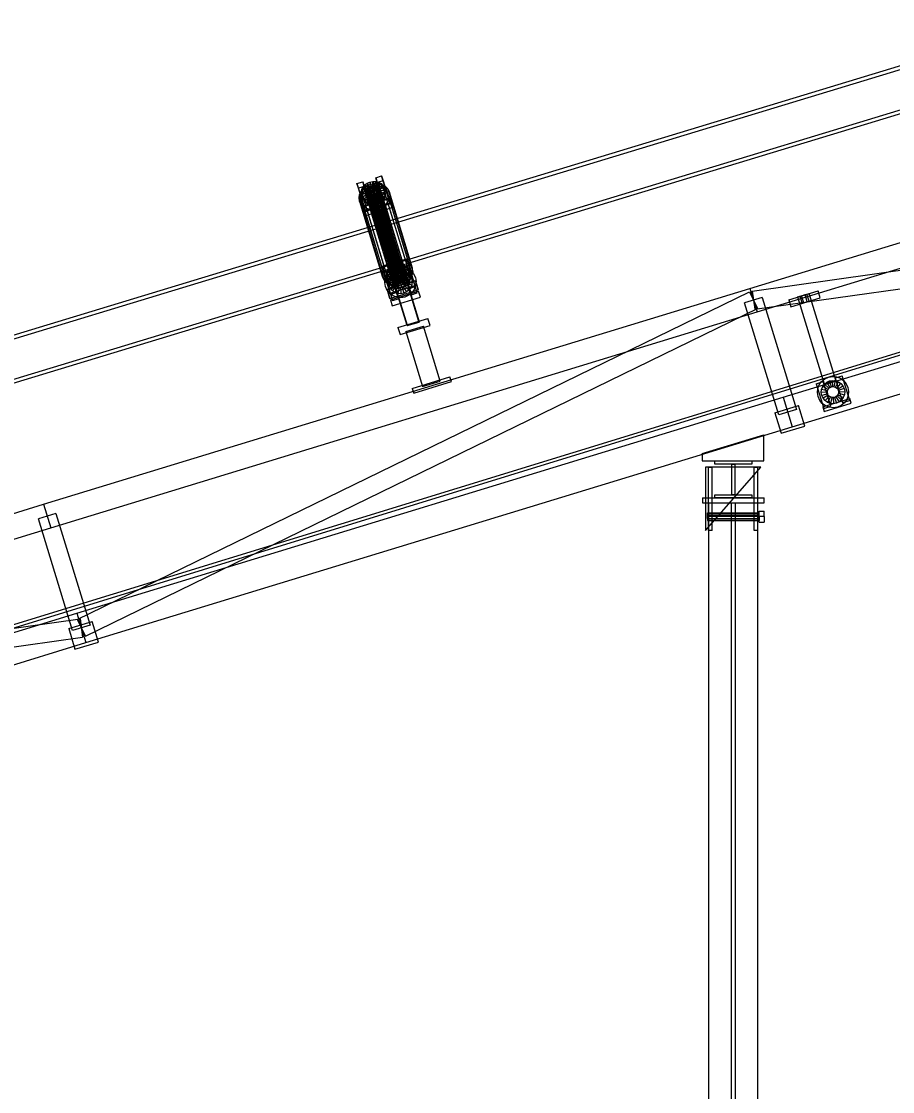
# Model space of a CAD drawing. Header units: millimetres. Extents: x -1970 to 34302, y -65268 to 6837.
# Drawn here: x 21219 to 22635, y 971 to 2710 of the extents above; entities that cross this region are included whole.
import ezdxf

# ---------------------------------------------------------------- set-up
doc = ezdxf.new("R2010")
doc.units = ezdxf.units.MM
doc.layers.add('COTAS_P', color=1, linetype='Continuous', lineweight=0)
doc.layers.add('lateral_C02', color=7, linetype='Continuous', lineweight=0)
doc.dimstyles.new('R19_100', dxfattribs={"dimtxt": 250, "dimasz": 150, "dimexe": 150, "dimexo": 80, "dimgap": 100, "dimtad": 1, "dimtih": 1, "dimtoh": 1, "dimdsep": 46, "dimcen": 0.09, "dimadec": 0, "dimazin": 0, "dimtfac": 1, "dimtdec": 4, "dimtofl": 0, "dimtmove": 0, "dimatfit": 3, "dimfxl": 1, "dimtolj": 1, "dimtzin": 0, "dimarcsym": 0})

# ---------------------------------------------------------------- blocks, each defined once
blk = doc.blocks.new('*D3')
at = {"layer": 'COTAS_P', "color": 0, "lineweight": -2, "transparency": 16777216}
for p, q in [((25334.8, 3271.6), (25051.3, 4199.2)), ((16158.2, 1324.5), (24951.7, 4011.9)), ((16254.4, 496.5), (15970.9, 1424.2))]:
    blk.add_line(p, q, dxfattribs=at)
at = {"layer": 'COTAS_P', "color": 0, "transparency": 16777216}
for points in [[(24944.4, 4035.8), (24959, 3988), (25095.1, 4055.8)], [(16150.9, 1348.5), (16165.5, 1300.6), (16014.7, 1280.7)]]:
    blk.add_solid(points, dxfattribs=at)
at = {"layer": 'Defpoints', "color": 0, "transparency": 16777216}
for p in [(25095.1, 4055.8), (25358.2, 3195.1), (16277.8, 420)]:
    blk.add_point(p, dxfattribs=at)

msp = doc.modelspace()

# ---------------------------------------------------------------- linework, layer by layer
at = {"layer": 'lateral_C02'}
for p, q in [((16335.427, 232.465), (25411.088, 3023.01)), ((16336.897, 227.686), (25412.557, 3018.231)), ((22743.432, 2667.168), (21805.732, 2382.347)), ((21807.476, 2376.606), (22745.175, 2661.427)), ((22402.707, 2276.154), (23550.312, 2626.873)), ((21825.736, 2316.489), (22763.436, 2601.31)), ((22765.179, 2595.569), (21827.48, 2310.748)), ((22414.397, 2237.901), (23562.002, 2588.619)), ((21794.85, 2455.858), (21804.413, 2458.781)), ((21797.184, 2448.174), (21794.85, 2455.858)), ((21794.85, 2455.858), (21806.373, 2418.265)), ((21804.413, 2458.781), (21806.747, 2451.097)), ((21815.937, 2421.188), (21804.413, 2458.781)), ((21764.247, 2446.505), (21773.811, 2449.428)), ((21766.581, 2438.822), (21764.247, 2446.505)), ((21764.247, 2446.505), (21775.77, 2408.912)), ((21776.144, 2441.745), (21766.581, 2438.822)), ((21778.104, 2401.229), (21766.581, 2438.822)), ((21768.6, 2428.817), (21771.198, 2434.117)), ((21771.198, 2434.117), (21775.26, 2438.816)), ((21771.198, 2434.117), (21808.705, 2310.633)), ((21771.287, 2432.568), (21772.002, 2436.712)), ((21772.002, 2436.712), (21773.945, 2440.676)), ((21781.484, 2435.327), (21772.002, 2436.712)), ((21772.002, 2436.712), (21774.002, 2430.126)), ((21773.811, 2449.428), (21776.144, 2441.745)), ((21785.334, 2411.835), (21773.811, 2449.428)), ((21773.945, 2440.676), (21776.983, 2444.191)), ((21782.405, 2437.205), (21773.945, 2440.676)), ((21773.945, 2440.676), (21775.945, 2434.091)), ((21775.945, 2434.091), (21774.002, 2430.126)), ((21775.26, 2438.816), (21780.509, 2442.594)), ((21775.26, 2438.816), (21812.767, 2315.332)), ((21778.984, 2437.605), (21775.945, 2434.091)), ((21775.945, 2434.091), (21784.405, 2430.619)), ((21776.144, 2441.745), (21787.668, 2404.152)), ((21776.983, 2444.191), (21780.91, 2447.017)), ((21783.844, 2438.87), (21776.983, 2444.191)), ((21776.983, 2444.191), (21778.984, 2437.605)), ((21782.91, 2440.431), (21778.984, 2437.605)), ((21778.984, 2437.605), (21785.844, 2432.284)), ((21780.509, 2442.594), (21786.588, 2445.193)), ((21780.509, 2442.594), (21818.016, 2319.11)), ((21780.812, 2434.462), (21781.151, 2436.425)), ((21781.078, 2432.548), (21780.812, 2434.462)), ((21780.812, 2434.462), (21824.321, 2291.221)), ((21780.91, 2447.017), (21785.457, 2448.961)), ((21785.704, 2440.209), (21780.91, 2447.017)), ((21780.91, 2447.017), (21782.91, 2440.431)), ((21781.484, 2435.327), (21781.146, 2433.364)), ((21781.151, 2436.425), (21782.071, 2438.303)), ((21781.151, 2436.425), (21824.66, 2293.183)), ((21782.405, 2437.205), (21781.484, 2435.327)), ((21783.485, 2428.741), (21781.484, 2435.327)), ((21782.071, 2438.303), (21783.51, 2439.968)), ((21782.071, 2438.303), (21825.58, 2295.061)), ((21783.844, 2438.87), (21782.405, 2437.205)), ((21784.405, 2430.619), (21782.405, 2437.205)), ((21787.458, 2442.376), (21782.91, 2440.431)), ((21782.91, 2440.431), (21787.704, 2433.623)), ((21783.51, 2439.968), (21785.37, 2441.306)), ((21783.51, 2439.968), (21827.019, 2296.726)), ((21785.704, 2440.209), (21783.844, 2438.87)), ((21785.844, 2432.284), (21783.844, 2438.87)), ((21785.37, 2441.306), (21787.525, 2442.227)), ((21785.37, 2441.306), (21828.879, 2298.065)), ((21785.457, 2448.961), (21790.316, 2449.892)), ((21787.858, 2441.13), (21785.457, 2448.961)), ((21785.457, 2448.961), (21787.458, 2442.376)), ((21787.858, 2441.13), (21785.704, 2440.209)), ((21787.704, 2433.623), (21785.704, 2440.209)), ((21786.588, 2445.193), (21793.083, 2446.436)), ((21786.588, 2445.193), (21824.096, 2321.709)), ((21792.316, 2443.306), (21787.458, 2442.376)), ((21787.458, 2442.376), (21789.858, 2434.544)), ((21787.525, 2442.227), (21789.826, 2442.668)), ((21787.525, 2442.227), (21831.033, 2298.986)), ((21787.704, 2433.623), (21789.858, 2434.544)), ((21790.159, 2441.57), (21787.858, 2441.13)), ((21789.858, 2434.544), (21787.858, 2441.13)), ((21789.826, 2442.668), (21792.118, 2442.598)), ((21789.826, 2442.668), (21833.335, 2299.426)), ((21789.858, 2434.544), (21792.16, 2434.984)), ((21790.159, 2441.57), (21790.316, 2449.892)), ((21792.451, 2441.5), (21790.159, 2441.57)), ((21792.16, 2434.984), (21790.159, 2441.57)), ((21790.316, 2449.892), (21795.154, 2449.744)), ((21790.316, 2449.892), (21792.316, 2443.306)), ((21792.118, 2442.598), (21794.243, 2442.023)), ((21792.118, 2442.598), (21835.626, 2299.357)), ((21792.316, 2443.306), (21792.16, 2434.984)), ((21792.16, 2434.984), (21794.451, 2434.915)), ((21797.154, 2443.158), (21792.316, 2443.306)), ((21792.451, 2441.5), (21795.154, 2449.744)), ((21794.577, 2440.925), (21792.451, 2441.5)), ((21794.451, 2434.915), (21792.451, 2441.5)), ((21793.083, 2446.436), (21799.55, 2446.239)), ((21793.083, 2446.436), (21830.59, 2322.952)), ((21794.243, 2442.023), (21796.059, 2440.981)), ((21794.243, 2442.023), (21837.752, 2298.781)), ((21797.154, 2443.158), (21794.451, 2434.915)), ((21794.451, 2434.915), (21796.577, 2434.339)), ((21794.577, 2440.925), (21799.642, 2448.53)), ((21796.392, 2439.883), (21794.577, 2440.925)), ((21796.577, 2434.339), (21794.577, 2440.925)), ((21795.154, 2449.744), (21799.642, 2448.53)), ((21795.154, 2449.744), (21797.154, 2443.158)), ((21796.059, 2440.981), (21797.44, 2439.544)), ((21796.059, 2440.981), (21839.568, 2297.739)), ((21796.392, 2439.883), (21803.474, 2446.33)), ((21797.773, 2438.446), (21796.392, 2439.883)), ((21798.393, 2433.297), (21796.392, 2439.883)), ((21801.642, 2441.944), (21796.577, 2434.339)), ((21796.577, 2434.339), (21798.393, 2433.297)), ((21801.642, 2441.944), (21797.154, 2443.158)), ((21806.747, 2451.097), (21797.184, 2448.174)), ((21808.707, 2410.582), (21797.184, 2448.174)), ((21798.219, 2433.932), (21797.299, 2432.054)), ((21797.44, 2439.544), (21798.292, 2437.809)), ((21797.44, 2439.544), (21840.948, 2296.302)), ((21797.773, 2438.446), (21806.389, 2443.296)), ((21798.626, 2436.711), (21797.773, 2438.446)), ((21799.773, 2431.86), (21797.773, 2438.446)), ((21798.558, 2435.895), (21798.219, 2433.932)), ((21798.219, 2433.932), (21841.728, 2290.691)), ((21798.292, 2437.809), (21798.558, 2435.895)), ((21841.801, 2294.567), (21798.292, 2437.809)), ((21805.474, 2439.744), (21798.393, 2433.297)), ((21798.553, 2432.835), (21798.891, 2434.797)), ((21798.558, 2435.895), (21842.067, 2292.654)), ((21808.189, 2439.634), (21798.626, 2436.711)), ((21798.626, 2436.711), (21800.626, 2430.125)), ((21798.891, 2434.797), (21798.626, 2436.711)), ((21798.891, 2434.797), (21808.75, 2435.593)), ((21800.892, 2428.211), (21798.891, 2434.797)), ((21799.55, 2446.239), (21805.55, 2444.615)), ((21799.55, 2446.239), (21837.058, 2322.755)), ((21799.642, 2448.53), (21803.474, 2446.33)), ((21799.642, 2448.53), (21801.642, 2441.944)), ((21808.39, 2436.71), (21799.773, 2431.86)), ((21805.474, 2439.744), (21801.642, 2441.944)), ((21803.474, 2446.33), (21806.389, 2443.296)), ((21803.474, 2446.33), (21805.474, 2439.744)), ((21808.39, 2436.71), (21805.474, 2439.744)), ((21805.55, 2444.615), (21810.673, 2441.675)), ((21805.55, 2444.615), (21843.058, 2321.131)), ((21806.389, 2443.296), (21808.189, 2439.634)), ((21806.389, 2443.296), (21808.39, 2436.71)), ((21806.747, 2451.097), (21818.27, 2413.504)), ((21808.75, 2435.593), (21808.035, 2431.45)), ((21810.189, 2433.048), (21808.189, 2439.634)), ((21808.189, 2439.634), (21808.75, 2435.593)), ((21810.189, 2433.048), (21808.39, 2436.71)), ((21808.75, 2435.593), (21810.751, 2429.008)), ((21810.673, 2441.675), (21814.571, 2437.619)), ((21810.673, 2441.675), (21848.181, 2318.191)), ((21814.571, 2437.619), (21816.977, 2432.723)), ((21814.571, 2437.619), (21852.078, 2314.135)), ((22406.465, 2271.881), (23609.601, 2440.896)), ((22456.776, 2099.232), (23604.381, 2449.95)), ((21767.644, 2423.278), (21768.6, 2428.817)), ((21768.395, 2417.876), (21767.644, 2423.278)), ((21767.644, 2423.278), (21805.152, 2299.794)), ((21770.801, 2412.981), (21768.395, 2417.876)), ((21768.395, 2417.876), (21805.902, 2294.392)), ((21768.6, 2428.817), (21806.108, 2305.333)), ((21781.146, 2433.364), (21771.287, 2432.568)), ((21771.287, 2432.568), (21773.287, 2425.983)), ((21771.848, 2428.528), (21771.287, 2432.568)), ((21781.411, 2431.45), (21771.848, 2428.528)), ((21771.848, 2428.528), (21773.849, 2421.942)), ((21773.648, 2424.866), (21771.848, 2428.528)), ((21772.421, 2409.602), (21818.325, 2423.631)), ((21774.002, 2430.126), (21773.287, 2425.983)), ((21773.287, 2425.983), (21783.146, 2426.779)), ((21773.287, 2425.983), (21773.849, 2421.942)), ((21782.264, 2429.716), (21773.648, 2424.866)), ((21773.648, 2424.866), (21775.648, 2418.28)), ((21776.563, 2421.832), (21773.648, 2424.866)), ((21773.849, 2421.942), (21783.412, 2424.865)), ((21773.849, 2421.942), (21775.648, 2418.28)), ((21774.002, 2430.126), (21783.485, 2428.741)), ((21775.648, 2418.28), (21784.264, 2423.13)), ((21775.648, 2418.28), (21778.564, 2415.246)), ((21783.645, 2428.279), (21776.563, 2421.832)), ((21776.563, 2421.832), (21778.564, 2415.246)), ((21780.395, 2419.632), (21776.563, 2421.832)), ((21778.564, 2415.246), (21785.645, 2421.693)), ((21785.46, 2427.237), (21780.395, 2419.632)), ((21780.395, 2419.632), (21782.396, 2413.046)), ((21784.883, 2418.417), (21780.395, 2419.632)), ((21781.931, 2430.813), (21781.078, 2432.548)), ((21781.078, 2432.548), (21824.587, 2289.307)), ((21783.146, 2426.779), (21781.146, 2433.364)), ((21781.146, 2433.364), (21781.411, 2431.45)), ((21783.412, 2424.865), (21781.411, 2431.45)), ((21781.411, 2431.45), (21782.264, 2429.716)), ((21783.312, 2429.376), (21781.931, 2430.813)), ((21781.931, 2430.813), (21825.439, 2287.572)), ((21784.264, 2423.13), (21782.264, 2429.716)), ((21782.264, 2429.716), (21783.645, 2428.279)), ((21782.396, 2413.046), (21787.461, 2420.651)), ((21783.146, 2426.779), (21783.485, 2428.741)), ((21783.412, 2424.865), (21783.146, 2426.779)), ((21785.127, 2428.334), (21783.312, 2429.376)), ((21783.312, 2429.376), (21826.82, 2286.135)), ((21784.264, 2423.13), (21783.412, 2424.865)), ((21783.485, 2428.741), (21784.405, 2430.619)), ((21785.645, 2421.693), (21783.645, 2428.279)), ((21783.645, 2428.279), (21785.46, 2427.237)), ((21785.645, 2421.693), (21784.264, 2423.13)), ((21784.405, 2430.619), (21785.844, 2432.284)), ((21787.586, 2426.661), (21784.883, 2418.417)), ((21784.883, 2418.417), (21786.884, 2411.832)), ((21789.722, 2418.27), (21784.883, 2418.417)), ((21787.253, 2427.759), (21785.127, 2428.334)), ((21785.127, 2428.334), (21828.636, 2285.093)), ((21787.461, 2420.651), (21785.46, 2427.237)), ((21785.46, 2427.237), (21787.586, 2426.661)), ((21787.461, 2420.651), (21785.645, 2421.693)), ((21785.844, 2432.284), (21787.704, 2433.623)), ((21786.884, 2411.832), (21789.587, 2420.076)), ((21789.544, 2427.689), (21787.253, 2427.759)), ((21787.253, 2427.759), (21830.762, 2284.518)), ((21789.587, 2420.076), (21787.461, 2420.651)), ((21789.587, 2420.076), (21787.586, 2426.661)), ((21787.586, 2426.661), (21789.878, 2426.592)), ((21791.846, 2428.13), (21789.544, 2427.689)), ((21789.544, 2427.689), (21833.053, 2284.448)), ((21791.878, 2420.006), (21789.587, 2420.076)), ((21789.878, 2426.592), (21789.722, 2418.27)), ((21794.58, 2419.2), (21789.722, 2418.27)), ((21789.722, 2418.27), (21791.722, 2411.684)), ((21789.878, 2426.592), (21792.179, 2427.032)), ((21791.878, 2420.006), (21789.878, 2426.592)), ((21791.722, 2411.684), (21791.878, 2420.006)), ((21794, 2429.051), (21791.846, 2428.13)), ((21791.846, 2428.13), (21835.355, 2284.888)), ((21794.18, 2420.446), (21791.878, 2420.006)), ((21792.179, 2427.032), (21794.333, 2427.953)), ((21792.179, 2427.032), (21794.58, 2419.2)), ((21794.18, 2420.446), (21792.179, 2427.032)), ((21795.86, 2430.389), (21794, 2429.051)), ((21794, 2429.051), (21837.509, 2285.809)), ((21796.334, 2421.367), (21794.18, 2420.446)), ((21796.58, 2412.615), (21794.18, 2420.446)), ((21794.333, 2427.953), (21796.193, 2429.292)), ((21794.333, 2427.953), (21799.127, 2421.145)), ((21796.334, 2421.367), (21794.333, 2427.953)), ((21799.127, 2421.145), (21794.58, 2419.2)), ((21794.58, 2419.2), (21796.58, 2412.615)), ((21797.299, 2432.054), (21795.86, 2430.389)), ((21795.86, 2430.389), (21839.369, 2287.148)), ((21796.193, 2429.292), (21797.632, 2430.957)), ((21796.193, 2429.292), (21803.054, 2423.97)), ((21798.194, 2422.706), (21796.193, 2429.292)), ((21798.194, 2422.706), (21796.334, 2421.367)), ((21801.128, 2414.559), (21796.334, 2421.367)), ((21797.299, 2432.054), (21840.808, 2288.813)), ((21797.632, 2430.957), (21798.553, 2432.835)), ((21797.632, 2430.957), (21806.092, 2427.485)), ((21799.633, 2424.371), (21797.632, 2430.957)), ((21799.633, 2424.371), (21798.194, 2422.706)), ((21805.054, 2417.385), (21798.194, 2422.706)), ((21798.393, 2433.297), (21799.773, 2431.86)), ((21798.553, 2432.835), (21808.035, 2431.45)), ((21800.553, 2426.249), (21798.553, 2432.835)), ((21803.054, 2423.97), (21799.127, 2421.145)), ((21799.127, 2421.145), (21801.128, 2414.559)), ((21800.553, 2426.249), (21799.633, 2424.371)), ((21808.093, 2420.9), (21799.633, 2424.371)), ((21799.773, 2431.86), (21800.626, 2430.125)), ((21800.892, 2428.211), (21800.553, 2426.249)), ((21810.036, 2424.864), (21800.553, 2426.249)), ((21800.626, 2430.125), (21810.189, 2433.048)), ((21800.626, 2430.125), (21800.892, 2428.211)), ((21810.751, 2429.008), (21800.892, 2428.211)), ((21801.128, 2414.559), (21805.054, 2417.385)), ((21806.092, 2427.485), (21803.054, 2423.97)), ((21803.054, 2423.97), (21805.054, 2417.385)), ((21805.054, 2417.385), (21808.093, 2420.9)), ((21808.035, 2431.45), (21806.092, 2427.485)), ((21806.092, 2427.485), (21808.093, 2420.9)), ((21815.937, 2421.188), (21806.373, 2418.265)), ((21806.373, 2418.265), (21808.707, 2410.582)), ((21808.035, 2431.45), (21810.036, 2424.864)), ((21808.093, 2420.9), (21810.036, 2424.864)), ((21810.036, 2424.864), (21810.751, 2429.008)), ((21814.174, 2416.483), (21810.112, 2411.784)), ((21810.751, 2429.008), (21810.189, 2433.048)), ((21816.771, 2421.782), (21814.174, 2416.483)), ((21814.174, 2416.483), (21851.681, 2292.999)), ((21818.27, 2413.504), (21815.937, 2421.188)), ((21817.727, 2427.322), (21816.771, 2421.782)), ((21816.771, 2421.782), (21854.279, 2298.298)), ((21816.977, 2432.723), (21817.727, 2427.322)), ((21854.484, 2309.239), (21816.977, 2432.723)), ((21817.727, 2427.322), (21855.235, 2303.838)), ((21818.325, 2423.631), (21820.659, 2415.947)), ((21820.726, 2415.799), (21818.325, 2423.631)), ((21774.698, 2408.924), (21770.801, 2412.981)), ((21770.801, 2412.981), (21808.308, 2289.497)), ((21774.755, 2401.919), (21772.421, 2409.602)), ((21772.421, 2409.602), (21774.822, 2401.77)), ((21779.821, 2405.984), (21774.698, 2408.924)), ((21774.698, 2408.924), (21812.206, 2285.44)), ((21820.659, 2415.947), (21774.755, 2401.919)), ((21777.156, 2394.087), (21774.755, 2401.919)), ((21820.726, 2415.799), (21774.822, 2401.77)), ((21774.822, 2401.77), (21777.156, 2394.087)), ((21785.334, 2411.835), (21775.77, 2408.912)), ((21775.77, 2408.912), (21778.104, 2401.229)), ((21777.156, 2394.087), (21823.06, 2408.115)), ((21778.104, 2401.229), (21787.668, 2404.152)), ((21778.564, 2415.246), (21782.396, 2413.046)), ((21785.821, 2404.36), (21779.821, 2405.984)), ((21779.821, 2405.984), (21817.329, 2282.5)), ((21782.396, 2413.046), (21786.884, 2411.832)), ((21787.668, 2404.152), (21785.334, 2411.835)), ((21792.289, 2404.163), (21785.821, 2404.36)), ((21785.821, 2404.36), (21823.329, 2280.876)), ((21786.884, 2411.832), (21791.722, 2411.684)), ((21786.94, 2409.974), (21806.066, 2415.819)), ((21787.014, 2409.73), (21786.94, 2409.974)), ((21846.16, 2216.207), (21786.94, 2409.974)), ((21806.141, 2415.576), (21787.014, 2409.73)), ((21846.235, 2215.963), (21787.014, 2409.73)), ((21791.722, 2411.684), (21796.58, 2412.615)), ((21798.783, 2405.407), (21792.289, 2404.163)), ((21792.289, 2404.163), (21829.796, 2280.679)), ((21796.58, 2412.615), (21801.128, 2414.559)), ((21804.863, 2408.006), (21798.783, 2405.407)), ((21798.783, 2405.407), (21836.291, 2281.923)), ((21810.112, 2411.784), (21804.863, 2408.006)), ((21804.863, 2408.006), (21842.37, 2284.522)), ((21806.066, 2415.819), (21806.141, 2415.576)), ((21865.287, 2222.052), (21806.066, 2415.819)), ((21806.141, 2415.576), (21865.361, 2221.809)), ((21808.707, 2410.582), (21818.27, 2413.504)), ((21810.112, 2411.784), (21847.62, 2288.3)), ((21820.659, 2415.947), (21823.06, 2408.115)), ((21823.06, 2408.115), (21820.726, 2415.799)), ((22410.639, 2242.173), (23613.774, 2411.188)), ((22471.389, 2051.415), (23618.994, 2402.133)), ((21805.732, 2382.347), (20868.033, 2097.526)), ((21825.736, 2316.489), (21805.732, 2382.347)), ((21805.732, 2382.347), (21807.476, 2376.606)), ((20869.777, 2091.785), (21807.476, 2376.606)), ((21807.476, 2376.606), (21827.48, 2310.748)), ((20888.037, 2031.668), (21825.736, 2316.489)), ((21805.089, 2312.045), (21814.652, 2314.968)), ((21807.423, 2304.362), (21805.089, 2312.045)), ((21805.089, 2312.045), (21816.612, 2274.452)), ((21812.767, 2315.332), (21808.705, 2310.633)), ((21818.016, 2319.11), (21812.767, 2315.332)), ((21814.652, 2314.968), (21816.986, 2307.284)), ((21826.175, 2277.375), (21814.652, 2314.968)), ((21817.825, 2309.731), (21821.751, 2312.557)), ((21824.096, 2321.709), (21818.016, 2319.11)), ((21821.751, 2312.557), (21826.299, 2314.501)), ((21826.546, 2305.748), (21821.751, 2312.557)), ((21821.751, 2312.557), (21823.752, 2305.971)), ((21830.59, 2322.952), (21824.096, 2321.709)), ((21826.299, 2314.501), (21831.157, 2315.431)), ((21828.7, 2306.669), (21826.299, 2314.501)), ((21826.299, 2314.501), (21828.299, 2307.915)), ((21837.058, 2322.755), (21830.59, 2322.952)), ((21831.001, 2307.11), (21831.157, 2315.431)), ((21831.157, 2315.431), (21835.995, 2315.284)), ((21831.157, 2315.431), (21833.158, 2308.845)), ((21833.293, 2307.04), (21835.995, 2315.284)), ((21835.418, 2306.465), (21840.483, 2314.069)), ((21835.692, 2321.398), (21845.255, 2324.32)), ((21838.025, 2313.714), (21835.692, 2321.398)), ((21835.692, 2321.398), (21847.215, 2283.805)), ((21835.995, 2315.284), (21840.483, 2314.069)), ((21835.995, 2315.284), (21837.996, 2308.698)), ((21843.058, 2321.131), (21837.058, 2322.755)), ((21847.589, 2316.637), (21838.025, 2313.714)), ((21849.549, 2276.121), (21838.025, 2313.714)), ((21838.701, 2311.667), (21848.265, 2314.59)), ((21840.483, 2314.069), (21844.316, 2311.87)), ((21840.483, 2314.069), (21842.484, 2307.483)), ((21848.181, 2318.191), (21843.058, 2321.131)), ((21845.255, 2324.32), (21847.589, 2316.637)), ((21856.778, 2286.727), (21845.255, 2324.32)), ((21847.589, 2316.637), (21859.112, 2279.044)), ((21852.078, 2314.135), (21848.181, 2318.191)), ((21862.294, 2268.686), (21848.265, 2314.59)), ((21854.484, 2309.239), (21852.078, 2314.135)), ((21827.48, 2310.748), (20889.781, 2025.927)), ((21806.108, 2305.333), (21805.152, 2299.794)), ((21805.152, 2299.794), (21805.902, 2294.392)), ((21808.705, 2310.633), (21806.108, 2305.333)), ((21816.986, 2307.284), (21807.423, 2304.362)), ((21818.946, 2266.769), (21807.423, 2304.362)), ((21808.099, 2302.315), (21817.662, 2305.238)), ((21808.099, 2302.315), (21822.127, 2256.411)), ((21810.155, 2292.173), (21812.478, 2298.384)), ((21812.128, 2298.108), (21812.843, 2302.252)), ((21821.987, 2298.904), (21812.128, 2298.108)), ((21812.128, 2298.108), (21814.129, 2291.522)), ((21812.69, 2294.067), (21812.128, 2298.108)), ((21812.478, 2298.384), (21816.329, 2303.782)), ((21822.253, 2296.99), (21812.69, 2294.067)), ((21812.843, 2302.252), (21814.786, 2306.216)), ((21822.326, 2300.867), (21812.843, 2302.252)), ((21812.843, 2302.252), (21814.844, 2295.666)), ((21814.844, 2295.666), (21814.129, 2291.522)), ((21823.106, 2295.255), (21814.489, 2290.405)), ((21814.786, 2306.216), (21817.825, 2309.731)), ((21823.246, 2302.745), (21814.786, 2306.216)), ((21814.786, 2306.216), (21816.787, 2299.63)), ((21816.787, 2299.63), (21814.844, 2295.666)), ((21814.844, 2295.666), (21824.326, 2294.281)), ((21816.329, 2303.782), (21821.446, 2307.999)), ((21816.391, 2290.733), (21818.129, 2295.379)), ((21819.825, 2303.145), (21816.787, 2299.63)), ((21816.787, 2299.63), (21825.247, 2296.159)), ((21816.986, 2307.284), (21828.509, 2269.691)), ((21831.691, 2259.333), (21817.662, 2305.238)), ((21824.686, 2304.41), (21817.825, 2309.731)), ((21817.825, 2309.731), (21819.825, 2303.145)), ((21818.129, 2295.379), (21821.01, 2299.416)), ((21826.958, 2290.683), (21818.129, 2295.379)), ((21823.752, 2305.971), (21819.825, 2303.145)), ((21819.825, 2303.145), (21826.686, 2297.824)), ((21821.01, 2299.416), (21824.837, 2302.571)), ((21828.322, 2292.595), (21821.01, 2299.416)), ((21821.446, 2307.999), (21827.48, 2310.748)), ((21822.326, 2300.867), (21821.987, 2298.904)), ((21823.988, 2292.318), (21821.987, 2298.904)), ((21821.987, 2298.904), (21822.253, 2296.99)), ((21824.254, 2290.404), (21822.253, 2296.99)), ((21822.253, 2296.99), (21823.106, 2295.255)), ((21823.246, 2302.745), (21822.326, 2300.867)), ((21824.326, 2294.281), (21822.326, 2300.867)), ((21825.106, 2288.67), (21823.106, 2295.255)), ((21823.106, 2295.255), (21824.487, 2293.818)), ((21824.686, 2304.41), (21823.246, 2302.745)), ((21825.247, 2296.159), (21823.246, 2302.745)), ((21828.299, 2307.915), (21823.752, 2305.971)), ((21823.752, 2305.971), (21828.546, 2299.162)), ((21824.326, 2294.281), (21825.247, 2296.159)), ((21825.58, 2295.061), (21824.66, 2293.183)), ((21826.546, 2305.748), (21824.686, 2304.41)), ((21826.686, 2297.824), (21824.686, 2304.41)), ((21824.837, 2302.571), (21829.351, 2304.627)), ((21830.135, 2294.09), (21824.837, 2302.571)), ((21825.247, 2296.159), (21826.686, 2297.824)), ((21827.019, 2296.726), (21825.58, 2295.061)), ((21828.7, 2306.669), (21826.546, 2305.748)), ((21828.546, 2299.162), (21826.546, 2305.748)), ((21826.686, 2297.824), (21828.546, 2299.162)), ((21828.879, 2298.065), (21827.019, 2296.726)), ((21827.48, 2310.748), (21834.02, 2311.841)), ((21833.158, 2308.845), (21828.299, 2307.915)), ((21828.299, 2307.915), (21830.7, 2300.083)), ((21828.546, 2299.162), (21830.7, 2300.083)), ((21831.001, 2307.11), (21828.7, 2306.669)), ((21830.7, 2300.083), (21828.7, 2306.669)), ((21831.033, 2298.986), (21828.879, 2298.065)), ((21829.351, 2304.627), (21834.243, 2305.445)), ((21832.273, 2295.064), (21829.351, 2304.627)), ((21830.135, 2294.09), (21832.273, 2295.064)), ((21830.7, 2300.083), (21833.001, 2300.524)), ((21833.293, 2307.04), (21831.001, 2307.11)), ((21833.001, 2300.524), (21831.001, 2307.11)), ((21833.335, 2299.426), (21831.033, 2298.986)), ((21832.273, 2295.064), (21834.591, 2295.451)), ((21833.158, 2308.845), (21833.001, 2300.524)), ((21833.001, 2300.524), (21835.293, 2300.454)), ((21837.996, 2308.698), (21833.158, 2308.845)), ((21835.418, 2306.465), (21833.293, 2307.04)), ((21835.293, 2300.454), (21833.293, 2307.04)), ((21835.626, 2299.357), (21833.335, 2299.426)), ((21834.02, 2311.841), (21840.62, 2311.205)), ((21834.591, 2295.451), (21834.243, 2305.445)), ((21834.243, 2305.445), (21839.18, 2304.969)), ((21834.591, 2295.451), (21836.929, 2295.226)), ((21835.175, 2293.493), (21837.035, 2294.831)), ((21837.996, 2308.698), (21835.293, 2300.454)), ((21835.293, 2300.454), (21837.419, 2299.879)), ((21837.234, 2305.423), (21835.418, 2306.465)), ((21837.419, 2299.879), (21835.418, 2306.465)), ((21837.752, 2298.781), (21835.626, 2299.357)), ((21836.929, 2295.226), (21839.18, 2304.969)), ((21836.929, 2295.226), (21839.13, 2294.403)), ((21837.035, 2294.831), (21838.474, 2296.496)), ((21837.035, 2294.831), (21843.895, 2289.51)), ((21839.035, 2288.246), (21837.035, 2294.831)), ((21837.234, 2305.423), (21844.316, 2311.87)), ((21838.615, 2303.986), (21837.234, 2305.423)), ((21839.234, 2298.837), (21837.234, 2305.423)), ((21842.484, 2307.483), (21837.419, 2299.879)), ((21837.419, 2299.879), (21839.234, 2298.837)), ((21839.568, 2297.739), (21837.752, 2298.781)), ((21842.484, 2307.483), (21837.996, 2308.698)), ((21838.474, 2296.496), (21839.394, 2298.374)), ((21838.474, 2296.496), (21846.934, 2293.025)), ((21840.474, 2289.911), (21838.474, 2296.496)), ((21838.615, 2303.986), (21847.231, 2308.836)), ((21839.467, 2302.251), (21838.615, 2303.986)), ((21840.615, 2297.4), (21838.615, 2303.986)), ((21838.701, 2311.667), (21852.73, 2265.763)), ((21839.13, 2294.403), (21843.826, 2303.232)), ((21839.18, 2304.969), (21843.826, 2303.232)), ((21846.316, 2305.284), (21839.234, 2298.837)), ((21839.234, 2298.837), (21840.615, 2297.4)), ((21839.394, 2298.374), (21839.733, 2300.337)), ((21839.394, 2298.374), (21848.877, 2296.989)), ((21841.395, 2291.788), (21839.394, 2298.374)), ((21849.031, 2305.174), (21839.467, 2302.251)), ((21839.467, 2302.251), (21841.468, 2295.665)), ((21839.733, 2300.337), (21839.467, 2302.251)), ((21840.948, 2296.302), (21839.568, 2297.739)), ((21839.733, 2300.337), (21849.592, 2301.133)), ((21841.733, 2293.751), (21839.733, 2300.337)), ((21849.231, 2302.25), (21840.615, 2297.4)), ((21840.615, 2297.4), (21841.468, 2295.665)), ((21840.62, 2311.205), (21846.831, 2308.882)), ((21841.801, 2294.567), (21840.948, 2296.302)), ((21841.043, 2293.038), (21847.863, 2300.351)), ((21841.468, 2295.665), (21851.031, 2298.588)), ((21841.468, 2295.665), (21841.733, 2293.751)), ((21846.316, 2305.284), (21842.484, 2307.483)), ((21842.537, 2291.225), (21851.018, 2296.523)), ((21843.826, 2303.232), (21847.863, 2300.351)), ((21844.316, 2311.87), (21847.231, 2308.836)), ((21844.316, 2311.87), (21846.316, 2305.284)), ((21849.231, 2302.25), (21846.316, 2305.284)), ((21846.831, 2308.882), (21852.229, 2305.031)), ((21848.877, 2296.989), (21846.934, 2293.025)), ((21847.231, 2308.836), (21849.031, 2305.174)), ((21847.231, 2308.836), (21849.231, 2302.25)), ((21847.863, 2300.351), (21851.018, 2296.523)), ((21849.592, 2301.133), (21848.877, 2296.989)), ((21848.877, 2296.989), (21850.877, 2290.404)), ((21851.031, 2298.588), (21849.031, 2305.174)), ((21849.031, 2305.174), (21849.592, 2301.133)), ((21851.031, 2298.588), (21849.231, 2302.25)), ((21849.592, 2301.133), (21851.592, 2294.547)), ((21851.018, 2296.523), (21853.074, 2292.01)), ((21851.592, 2294.547), (21851.031, 2298.588)), ((21851.681, 2292.999), (21854.279, 2298.298)), ((21852.229, 2305.031), (21856.446, 2299.914)), ((21854.279, 2298.298), (21855.235, 2303.838)), ((21855.235, 2303.838), (21854.484, 2309.239)), ((21856.446, 2299.914), (21859.195, 2293.88)), ((21805.902, 2294.392), (21808.308, 2289.497)), ((21808.308, 2289.497), (21812.206, 2285.44)), ((21809.519, 2285.573), (21810.155, 2292.173)), ((21810.613, 2279.033), (21809.519, 2285.573)), ((21813.362, 2272.999), (21810.613, 2279.033)), ((21812.206, 2285.44), (21817.329, 2282.5)), ((21812.69, 2294.067), (21814.69, 2287.482)), ((21814.489, 2290.405), (21812.69, 2294.067)), ((21813.263, 2275.142), (21859.167, 2289.17)), ((21814.129, 2291.522), (21823.988, 2292.318)), ((21814.129, 2291.522), (21814.69, 2287.482)), ((21814.489, 2290.405), (21816.49, 2283.82)), ((21817.405, 2287.371), (21814.489, 2290.405)), ((21814.69, 2287.482), (21824.254, 2290.404)), ((21814.69, 2287.482), (21816.49, 2283.82)), ((21861.501, 2281.487), (21815.597, 2267.458)), ((21861.568, 2281.339), (21815.664, 2267.31)), ((21815.915, 2285.796), (21816.391, 2290.733)), ((21825.909, 2286.144), (21815.915, 2285.796)), ((21816.733, 2280.904), (21815.915, 2285.796)), ((21826.135, 2288.482), (21816.391, 2290.733)), ((21816.49, 2283.82), (21825.106, 2288.67)), ((21816.49, 2283.82), (21819.405, 2280.785)), ((21826.175, 2277.375), (21816.612, 2274.452)), ((21826.297, 2283.826), (21816.733, 2280.904)), ((21818.79, 2276.39), (21816.733, 2280.904)), ((21817.329, 2282.5), (21823.329, 2280.876)), ((21824.487, 2293.818), (21817.405, 2287.371)), ((21817.405, 2287.371), (21819.405, 2280.785)), ((21821.237, 2285.172), (21817.405, 2287.371)), ((21827.271, 2281.688), (21818.79, 2276.39)), ((21819.405, 2280.785), (21826.487, 2287.232)), ((21819.405, 2280.785), (21823.237, 2278.586)), ((21826.302, 2292.776), (21821.237, 2285.172)), ((21821.237, 2285.172), (21823.237, 2278.586)), ((21825.725, 2283.957), (21821.237, 2285.172)), ((21828.765, 2279.875), (21821.944, 2272.562)), ((21823.237, 2278.586), (21828.302, 2286.191)), ((21823.237, 2278.586), (21827.725, 2277.371)), ((21823.329, 2280.876), (21829.796, 2280.679)), ((21823.988, 2292.318), (21824.326, 2294.281)), ((21824.254, 2290.404), (21823.988, 2292.318)), ((21825.106, 2288.67), (21824.254, 2290.404)), ((21824.66, 2293.183), (21824.321, 2291.221)), ((21824.321, 2291.221), (21824.587, 2289.307)), ((21826.487, 2287.232), (21824.487, 2293.818)), ((21824.487, 2293.818), (21826.302, 2292.776)), ((21824.587, 2289.307), (21825.439, 2287.572)), ((21826.487, 2287.232), (21825.106, 2288.67)), ((21825.439, 2287.572), (21826.82, 2286.135)), ((21828.428, 2292.201), (21825.725, 2283.957)), ((21825.725, 2283.957), (21827.725, 2277.371)), ((21830.563, 2283.81), (21825.725, 2283.957)), ((21825.909, 2286.144), (21826.135, 2288.482)), ((21826.297, 2283.826), (21825.909, 2286.144)), ((21830.678, 2278.511), (21825.982, 2269.682)), ((21826.135, 2288.482), (21826.958, 2290.683)), ((21828.509, 2269.691), (21826.175, 2277.375)), ((21827.271, 2281.688), (21826.297, 2283.826)), ((21828.302, 2286.191), (21826.302, 2292.776)), ((21826.302, 2292.776), (21828.428, 2292.201)), ((21828.302, 2286.191), (21826.487, 2287.232)), ((21826.82, 2286.135), (21828.636, 2285.093)), ((21826.958, 2290.683), (21828.322, 2292.595)), ((21828.765, 2279.875), (21827.271, 2281.688)), ((21827.697, 2275.788), (21846.824, 2281.635)), ((21827.725, 2277.371), (21830.428, 2285.615)), ((21827.725, 2277.371), (21832.564, 2277.224)), ((21847.066, 2280.84), (21827.94, 2274.994)), ((21830.428, 2285.615), (21828.302, 2286.191)), ((21828.322, 2292.595), (21830.135, 2294.09)), ((21830.428, 2285.615), (21828.428, 2292.201)), ((21828.428, 2292.201), (21830.719, 2292.131)), ((21828.636, 2285.093), (21830.762, 2284.518)), ((21830.678, 2278.511), (21828.765, 2279.875)), ((21829.796, 2280.679), (21836.291, 2281.923)), ((21832.72, 2285.545), (21830.428, 2285.615)), ((21830.719, 2292.131), (21830.563, 2283.81)), ((21835.421, 2284.74), (21830.563, 2283.81)), ((21830.563, 2283.81), (21832.564, 2277.224)), ((21832.878, 2277.688), (21830.628, 2267.944)), ((21832.878, 2277.688), (21830.678, 2278.511)), ((21830.719, 2292.131), (21833.021, 2292.572)), ((21832.72, 2285.545), (21830.719, 2292.131)), ((21830.762, 2284.518), (21833.053, 2284.448)), ((21832.564, 2277.224), (21832.72, 2285.545)), ((21832.564, 2277.224), (21837.422, 2278.154)), ((21835.021, 2285.986), (21832.72, 2285.545)), ((21835.217, 2277.462), (21832.878, 2277.688)), ((21833.021, 2292.572), (21835.175, 2293.493)), ((21833.021, 2292.572), (21835.421, 2284.74)), ((21835.021, 2285.986), (21833.021, 2292.572)), ((21833.053, 2284.448), (21835.355, 2284.888)), ((21837.175, 2286.907), (21835.021, 2285.986)), ((21837.422, 2278.154), (21835.021, 2285.986)), ((21835.175, 2293.493), (21839.969, 2286.684)), ((21837.175, 2286.907), (21835.175, 2293.493)), ((21837.534, 2277.85), (21835.217, 2277.462)), ((21835.217, 2277.462), (21835.565, 2267.468)), ((21835.355, 2284.888), (21837.509, 2285.809)), ((21839.969, 2286.684), (21835.421, 2284.74)), ((21835.421, 2284.74), (21837.422, 2278.154)), ((21836.291, 2281.923), (21842.37, 2284.522)), ((21839.035, 2288.246), (21837.175, 2286.907)), ((21841.969, 2280.098), (21837.175, 2286.907)), ((21837.422, 2278.154), (21841.969, 2280.098)), ((21837.509, 2285.809), (21839.369, 2287.148)), ((21839.672, 2278.824), (21837.534, 2277.85)), ((21837.534, 2277.85), (21840.457, 2268.286)), ((21840.474, 2289.911), (21839.035, 2288.246)), ((21845.896, 2282.924), (21839.035, 2288.246)), ((21839.13, 2294.403), (21841.043, 2293.038)), ((21839.369, 2287.148), (21840.808, 2288.813)), ((21841.485, 2280.318), (21839.672, 2278.824)), ((21839.672, 2278.824), (21844.971, 2270.343)), ((21843.895, 2289.51), (21839.969, 2286.684)), ((21839.969, 2286.684), (21841.969, 2280.098)), ((21841.395, 2291.788), (21840.474, 2289.911)), ((21848.934, 2286.439), (21840.474, 2289.911)), ((21840.808, 2288.813), (21841.728, 2290.691)), ((21841.043, 2293.038), (21842.537, 2291.225)), ((21841.733, 2293.751), (21841.395, 2291.788)), ((21850.877, 2290.404), (21841.395, 2291.788)), ((21842.85, 2282.231), (21841.485, 2280.318)), ((21841.485, 2280.318), (21848.798, 2273.497)), ((21841.728, 2290.691), (21842.067, 2292.654)), ((21851.592, 2294.547), (21841.733, 2293.751)), ((21842.067, 2292.654), (21841.801, 2294.567)), ((21841.969, 2280.098), (21845.896, 2282.924)), ((21842.37, 2284.522), (21847.62, 2288.3)), ((21842.537, 2291.225), (21843.511, 2289.087)), ((21843.673, 2284.431), (21842.85, 2282.231)), ((21842.85, 2282.231), (21851.679, 2277.535)), ((21853.074, 2292.01), (21843.511, 2289.087)), ((21843.511, 2289.087), (21843.898, 2286.77)), ((21843.898, 2286.77), (21843.673, 2284.431)), ((21843.673, 2284.431), (21853.416, 2282.181)), ((21846.934, 2293.025), (21843.895, 2289.51)), ((21843.895, 2289.51), (21845.896, 2282.924)), ((21843.898, 2286.77), (21853.892, 2287.118)), ((21845.896, 2282.924), (21848.934, 2286.439)), ((21846.824, 2281.635), (21847.066, 2280.84)), ((21864.973, 2222.258), (21846.824, 2281.635)), ((21846.934, 2293.025), (21848.934, 2286.439)), ((21847.066, 2280.84), (21865.216, 2221.464)), ((21856.778, 2286.727), (21847.215, 2283.805)), ((21847.215, 2283.805), (21849.549, 2276.121)), ((21847.62, 2288.3), (21851.681, 2292.999)), ((21851.679, 2277.535), (21848.798, 2273.497)), ((21848.934, 2286.439), (21850.877, 2290.404)), ((21849.549, 2276.121), (21859.112, 2279.044)), ((21850.877, 2290.404), (21851.592, 2294.547)), ((21853.416, 2282.181), (21851.679, 2277.535)), ((21853.074, 2292.01), (21853.892, 2287.118)), ((21853.892, 2287.118), (21853.416, 2282.181)), ((21859.112, 2279.044), (21856.778, 2286.727)), ((21859.652, 2280.74), (21857.329, 2274.53)), ((21859.167, 2289.17), (21861.501, 2281.487)), ((21861.568, 2281.339), (21859.167, 2289.17)), ((21859.195, 2293.88), (21860.288, 2287.34)), ((21860.288, 2287.34), (21859.652, 2280.74)), ((21861.501, 2281.487), (21863.901, 2273.655)), ((21863.901, 2273.655), (21861.568, 2281.339)), ((21255.102, 1925.435), (22402.707, 2276.154)), ((21309.905, 1738.088), (22401.979, 2270.51)), ((21815.597, 2267.458), (21813.263, 2275.142)), ((21813.263, 2275.142), (21815.664, 2267.31)), ((21817.579, 2267.882), (21813.362, 2272.999)), ((21817.997, 2259.626), (21815.597, 2267.458)), ((21815.664, 2267.31), (21817.997, 2259.626)), ((21816.612, 2274.452), (21818.946, 2266.769)), ((21822.977, 2264.031), (21817.579, 2267.882)), ((21817.997, 2259.626), (21863.901, 2273.655)), ((21818.674, 2257.447), (21864.578, 2271.475)), ((21821.944, 2272.562), (21818.79, 2276.39)), ((21818.946, 2266.769), (21828.509, 2269.691)), ((21821.597, 2247.883), (21867.501, 2261.912)), ((21825.982, 2269.682), (21821.944, 2272.562)), ((21829.187, 2261.708), (21822.977, 2264.031)), ((21830.628, 2267.944), (21825.982, 2269.682)), ((21827.94, 2274.994), (21827.697, 2275.788)), ((21845.847, 2216.411), (21827.697, 2275.788)), ((21846.09, 2215.617), (21827.94, 2274.994)), ((21835.787, 2261.072), (21829.187, 2261.708)), ((21835.565, 2267.468), (21830.628, 2267.944)), ((21851.189, 2267.384), (21832.063, 2261.538)), ((21845.974, 2216.017), (21832.063, 2261.538)), ((21840.457, 2268.286), (21835.565, 2267.468)), ((21842.327, 2262.166), (21835.787, 2261.072)), ((21844.971, 2270.343), (21840.457, 2268.286)), ((21848.361, 2264.915), (21842.327, 2262.166)), ((21848.798, 2273.497), (21844.971, 2270.343)), ((21853.478, 2269.132), (21848.361, 2264.915)), ((21851.189, 2267.384), (21865.101, 2221.862)), ((21852.73, 2265.763), (21862.294, 2268.686)), ((21857.329, 2274.53), (21853.478, 2269.132)), ((21867.501, 2261.912), (21864.578, 2271.475)), ((22422.897, 2261.411), (22394.207, 2252.643)), ((22401.979, 2270.51), (22415.126, 2243.544)), ((22402.707, 2276.154), (22414.397, 2237.901)), ((22406.465, 2271.881), (22410.639, 2242.173)), ((22422.897, 2261.411), (22478.428, 2079.707)), ((22465.827, 2257.8), (22513.644, 2272.414)), ((22469.334, 2246.324), (22517.151, 2260.938)), ((22480.172, 2262.184), (22499.299, 2268.03)), ((22480.172, 2262.184), (22523.294, 2121.082)), ((22483.997, 2263.354), (22486.866, 2264.23)), ((22483.997, 2263.354), (22487.505, 2251.877)), ((22486.866, 2264.23), (22492.604, 2265.984)), ((22490.374, 2252.754), (22486.866, 2264.23)), ((22492.604, 2265.984), (22495.473, 2266.861)), ((22496.112, 2254.508), (22492.604, 2265.984)), ((22498.981, 2255.385), (22495.473, 2266.861)), ((22542.421, 2126.928), (22499.299, 2268.03)), ((22517.151, 2260.938), (22513.644, 2272.414)), ((21323.051, 1711.122), (22415.126, 2243.544)), ((21818.674, 2257.447), (21821.597, 2247.883)), ((21822.127, 2256.411), (21831.691, 2259.333)), ((22449.738, 2070.939), (22394.207, 2252.643)), ((22465.827, 2257.8), (22469.334, 2246.324)), ((22490.374, 2252.754), (22487.505, 2251.877)), ((22490.374, 2252.754), (22496.112, 2254.508)), ((22496.112, 2254.508), (22498.981, 2255.385)), ((21266.793, 1887.182), (22414.397, 2237.901)), ((21830.955, 2212.472), (21879.536, 2227.319)), ((21883.044, 2215.843), (21879.536, 2227.319)), ((21830.955, 2212.472), (21834.462, 2200.996)), ((21834.462, 2200.996), (21883.044, 2215.843)), ((21843.823, 2205.948), (21872.513, 2214.716)), ((21864.973, 2222.258), (21845.847, 2216.411)), ((21845.847, 2216.411), (21846.09, 2215.617)), ((21865.101, 2221.862), (21845.974, 2216.017)), ((21846.09, 2215.617), (21865.216, 2221.464)), ((21865.287, 2222.052), (21846.16, 2216.207)), ((21846.16, 2216.207), (21846.235, 2215.963)), ((21846.235, 2215.963), (21865.361, 2221.809)), ((21865.216, 2221.464), (21864.973, 2222.258)), ((21865.361, 2221.809), (21865.287, 2222.052)), ((21899.753, 2125.584), (21872.513, 2214.716)), ((21843.823, 2205.948), (21871.063, 2116.816)), ((21854.221, 2113.76), (21915.426, 2132.465)), ((21856.559, 2106.109), (21917.764, 2124.814)), ((21871.063, 2116.816), (21899.753, 2125.584)), ((21917.764, 2124.814), (21915.426, 2132.465)), ((22510.649, 2121.4), (22522.125, 2124.908)), ((22510.649, 2121.4), (22522.924, 2081.234)), ((22515.4, 2119.674), (22519.252, 2125.072)), ((22519.252, 2125.072), (22524.368, 2129.289)), ((22534.4, 2084.741), (22522.125, 2124.908)), ((22523.294, 2121.082), (22542.421, 2126.928)), ((22523.932, 2120.707), (22527.759, 2123.861)), ((22524.368, 2129.289), (22530.402, 2132.038)), ((22527.759, 2123.861), (22532.273, 2125.918)), ((22533.058, 2115.38), (22527.759, 2123.861)), ((22530.402, 2132.038), (22536.942, 2133.132)), ((22532.273, 2125.918), (22537.165, 2126.736)), ((22535.196, 2116.354), (22532.273, 2125.918)), ((22536.942, 2133.132), (22543.543, 2132.496)), ((22537.513, 2116.742), (22537.165, 2126.736)), ((22537.165, 2126.736), (22542.102, 2126.26)), ((22539.852, 2116.516), (22542.102, 2126.26)), ((22541.252, 2130.753), (22552.728, 2134.26)), ((22541.252, 2130.753), (22553.527, 2090.587)), ((22542.052, 2115.693), (22546.748, 2124.522)), ((22542.102, 2126.26), (22546.748, 2124.522)), ((22543.543, 2132.496), (22549.753, 2130.173)), ((22543.965, 2114.329), (22550.786, 2121.641)), ((22546.748, 2124.522), (22550.786, 2121.641)), ((22549.753, 2130.173), (22555.151, 2126.322)), ((22550.786, 2121.641), (22553.94, 2117.814)), ((22565.003, 2094.094), (22552.728, 2134.26)), ((22555.151, 2126.322), (22559.368, 2121.205)), ((22559.368, 2121.205), (22562.117, 2115.171)), ((21854.221, 2113.76), (21856.559, 2106.109)), ((22512.441, 2106.864), (22513.078, 2113.464)), ((22513.535, 2100.324), (22512.441, 2106.864)), ((22513.078, 2113.464), (22515.4, 2119.674)), ((22518.838, 2107.086), (22519.313, 2112.023)), ((22528.831, 2107.434), (22518.838, 2107.086)), ((22519.656, 2102.194), (22518.838, 2107.086)), ((22519.313, 2112.023), (22521.051, 2116.669)), ((22529.057, 2109.773), (22519.313, 2112.023)), ((22529.219, 2105.117), (22519.656, 2102.194)), ((22521.051, 2116.669), (22523.932, 2120.707)), ((22529.88, 2111.973), (22521.051, 2116.669)), ((22531.245, 2113.886), (22523.932, 2120.707)), ((22528.831, 2107.434), (22529.057, 2109.773)), ((22529.219, 2105.117), (22528.831, 2107.434)), ((22529.057, 2109.773), (22529.88, 2111.973)), ((22530.193, 2102.979), (22529.219, 2105.117)), ((22529.88, 2111.973), (22531.245, 2113.886)), ((22531.245, 2113.886), (22533.058, 2115.38)), ((22533.058, 2115.38), (22535.196, 2116.354)), ((22535.196, 2116.354), (22537.513, 2116.742)), ((22537.513, 2116.742), (22539.852, 2116.516)), ((22539.852, 2116.516), (22542.052, 2115.693)), ((22542.052, 2115.693), (22543.965, 2114.329)), ((22543.965, 2114.329), (22545.459, 2112.516)), ((22545.772, 2103.521), (22544.408, 2101.608)), ((22545.459, 2112.516), (22553.94, 2117.814)), ((22545.459, 2112.516), (22546.433, 2110.378)), ((22546.595, 2105.722), (22545.772, 2103.521)), ((22545.772, 2103.521), (22554.601, 2098.825)), ((22555.996, 2113.3), (22546.433, 2110.378)), ((22546.433, 2110.378), (22546.821, 2108.06)), ((22546.821, 2108.06), (22546.595, 2105.722)), ((22546.595, 2105.722), (22556.339, 2103.471)), ((22546.821, 2108.06), (22556.815, 2108.408)), ((22553.94, 2117.814), (22555.996, 2113.3)), ((22556.339, 2103.471), (22554.601, 2098.825)), ((22555.996, 2113.3), (22556.815, 2108.408)), ((22556.815, 2108.408), (22556.339, 2103.471)), ((22562.117, 2115.171), (22563.211, 2108.631)), ((22563.211, 2108.631), (22562.574, 2102.031)), ((21309.171, 1748.513), (22456.776, 2099.232)), ((22456.776, 2099.232), (22471.389, 2051.415)), ((22516.284, 2094.29), (22513.535, 2100.324)), ((22520.501, 2089.173), (22516.284, 2094.29)), ((22521.712, 2097.681), (22519.656, 2102.194)), ((22525.899, 2085.322), (22520.501, 2089.173)), ((22521.091, 2083.811), (22565.083, 2097.255)), ((22530.193, 2102.979), (22521.712, 2097.681)), ((22524.867, 2093.853), (22521.712, 2097.681)), ((22523.429, 2076.16), (22567.421, 2089.605)), ((22531.687, 2101.166), (22524.867, 2093.853)), ((22528.904, 2090.972), (22524.867, 2093.853)), ((22533.6, 2099.801), (22528.904, 2090.972)), ((22533.55, 2089.235), (22528.904, 2090.972)), ((22531.687, 2101.166), (22530.193, 2102.979)), ((22533.6, 2099.801), (22531.687, 2101.166)), ((22535.8, 2098.978), (22533.55, 2089.235)), ((22538.487, 2088.759), (22533.55, 2089.235)), ((22535.8, 2098.978), (22533.6, 2099.801)), ((22538.139, 2098.753), (22535.8, 2098.978)), ((22540.456, 2099.14), (22538.139, 2098.753)), ((22538.139, 2098.753), (22538.487, 2088.759)), ((22543.379, 2089.577), (22538.487, 2088.759)), ((22542.594, 2100.114), (22540.456, 2099.14)), ((22540.456, 2099.14), (22543.379, 2089.577)), ((22544.408, 2101.608), (22542.594, 2100.114)), ((22542.594, 2100.114), (22547.893, 2091.633)), ((22547.893, 2091.633), (22543.379, 2089.577)), ((22544.408, 2101.608), (22551.72, 2094.788)), ((22551.284, 2086.205), (22545.25, 2083.456)), ((22551.72, 2094.788), (22547.893, 2091.633)), ((22556.4, 2090.422), (22551.284, 2086.205)), ((22554.601, 2098.825), (22551.72, 2094.788)), ((22553.527, 2090.587), (22565.003, 2094.094)), ((22560.252, 2095.82), (22556.4, 2090.422)), ((22562.574, 2102.031), (22560.252, 2095.82)), ((22567.421, 2089.605), (22565.083, 2097.255)), ((22443.495, 2074.26), (22481.748, 2085.95)), ((22443.495, 2074.26), (22453.724, 2040.788)), ((22478.428, 2079.707), (22449.738, 2070.939)), ((22491.977, 2052.478), (22481.748, 2085.95)), ((22521.091, 2083.811), (22523.429, 2076.16)), ((22522.924, 2081.234), (22534.4, 2084.741)), ((22532.11, 2082.999), (22525.899, 2085.322)), ((22538.71, 2082.363), (22532.11, 2082.999)), ((22545.25, 2083.456), (22538.71, 2082.363)), ((21323.785, 1700.696), (22471.389, 2051.415)), ((22453.724, 2040.788), (22491.977, 2052.478)), ((22325.463, 2007.864), (22425.463, 2038.425)), ((22425.463, 1995.864), (22425.463, 2038.425)), ((22325.463, 2007.864), (22325.463, 1995.864)), ((22325.463, 1995.864), (22425.463, 1995.864)), ((22330.756, 1882.864), (22420.756, 1985.864)), ((22420.756, 1985.864), (22330.756, 1985.864)), ((22330.756, 1985.864), (22330.756, 1882.864)), ((22335.756, 1882.864), (22335.756, 1985.864)), ((22335.756, 1985.864), (22341.756, 1985.864)), ((22341.756, 1882.864), (22341.756, 1985.864)), ((22345.756, 1990.864), (22345.756, 1995.864)), ((22345.756, 1995.864), (22405.756, 1995.864)), ((22405.756, 1990.864), (22345.756, 1990.864)), ((22373.256, 1940.864), (22373.256, 1990.864)), ((22373.256, 1990.864), (22378.256, 1990.864)), ((22378.256, 1990.864), (22378.256, 1940.864)), ((22405.756, 1995.864), (22405.756, 1990.864)), ((22409.756, 1882.864), (22409.756, 1985.864)), ((22409.756, 1985.864), (22415.756, 1985.864)), ((22415.756, 1882.864), (22415.756, 1985.864)), ((22325.756, 1935.864), (22425.756, 1935.864)), ((22325.756, 1935.864), (22325.756, 1927.864)), ((22345.756, 1935.864), (22345.756, 1940.864)), ((22345.756, 1940.864), (22405.756, 1940.864)), ((22405.756, 1935.864), (22345.756, 1935.864)), ((22378.256, 1940.864), (22373.256, 1940.864)), ((22405.756, 1940.864), (22405.756, 1935.864)), ((22425.756, 1927.864), (22425.756, 1935.864)), ((20107.498, 1574.717), (21255.102, 1925.435)), ((21255.102, 1925.435), (21266.793, 1887.182)), ((22325.756, 1927.864), (22425.756, 1927.864)), ((22335.756, 1927.864), (22415.756, 1927.864)), ((22335.756, 1927.864), (22335.756, 25)), ((22372.256, 1927.864), (22379.256, 1927.864)), ((22372.256, 1927.864), (22372.256, 25)), ((22379.256, 25), (22379.256, 1927.864)), ((22415.756, 25), (22415.756, 1927.864)), ((22417.756, 1905.364), (22417.756, 1914.371)), ((22417.756, 1914.371), (22425.756, 1914.371)), ((22425.756, 1905.364), (22425.756, 1914.371)), ((21275.293, 1910.693), (21246.602, 1901.925)), ((21302.133, 1720.221), (21246.602, 1901.925)), ((21275.293, 1910.693), (21330.823, 1728.989)), ((22333.756, 1910.907), (22333.756, 1911.764)), ((22333.756, 1911.764), (22417.756, 1911.764)), ((22333.756, 1908.564), (22333.756, 1910.907)), ((22333.756, 1910.907), (22417.756, 1910.907)), ((22333.756, 1905.364), (22333.756, 1908.564)), ((22333.756, 1908.564), (22417.756, 1908.564)), ((22333.756, 1902.164), (22333.756, 1905.364)), ((22417.756, 1905.364), (22333.756, 1905.364)), ((22333.756, 1902.164), (22333.756, 1899.822)), ((22333.756, 1902.164), (22417.756, 1902.164)), ((22333.756, 1899.822), (22333.756, 1898.964)), ((22333.756, 1899.822), (22417.756, 1899.822)), ((22333.756, 1898.964), (22417.756, 1898.964)), ((22417.756, 1910.907), (22417.756, 1911.764)), ((22417.756, 1908.564), (22417.756, 1910.907)), ((22417.756, 1905.364), (22417.756, 1908.564)), ((22417.756, 1905.364), (22417.756, 1902.164)), ((22417.756, 1896.357), (22417.756, 1905.364)), ((22425.756, 1905.364), (22417.756, 1905.364)), ((22417.756, 1902.164), (22417.756, 1899.822)), ((22417.756, 1899.822), (22417.756, 1898.964)), ((22417.756, 1896.357), (22425.756, 1896.357)), ((22425.756, 1905.364), (22425.756, 1896.357)), ((20119.188, 1536.463), (21266.793, 1887.182)), ((22341.756, 1882.864), (22335.756, 1882.864)), ((22415.756, 1882.864), (22409.756, 1882.864)), ((20111.256, 1570.444), (21314.391, 1739.459)), ((20161.567, 1397.794), (21309.171, 1748.513)), ((21309.171, 1748.513), (21323.785, 1700.696)), ((21314.391, 1739.459), (21318.565, 1709.75)), ((21295.89, 1723.541), (21334.143, 1735.232)), ((21295.89, 1723.541), (21306.119, 1690.069)), ((21330.823, 1728.989), (21302.133, 1720.221)), ((21309.905, 1738.088), (21323.051, 1711.122)), ((21344.373, 1701.76), (21334.143, 1735.232)), ((20115.429, 1540.736), (21318.565, 1709.75)), ((20176.18, 1349.978), (21323.785, 1700.696)), ((21306.119, 1690.069), (21344.373, 1701.76))]:
    msp.add_line(p, q, dxfattribs=at)

# ---------------------------------------------------------------- dimensions: what is measured, and where the dimension line sits
at = {"layer": 'COTAS_P'}
dim = msp.add_aligned_dim(p1=(16277.765, 420), p2=(25358.187, 3195.061), distance=900, text='<> P', dimstyle='R19_100', dxfattribs=at)
dim.commit()
dim.dimension.update_dxf_attribs({"geometry": '*D3', "text_midpoint": (20554.937, 2668.234)})

doc.saveas('drawing.dxf')
